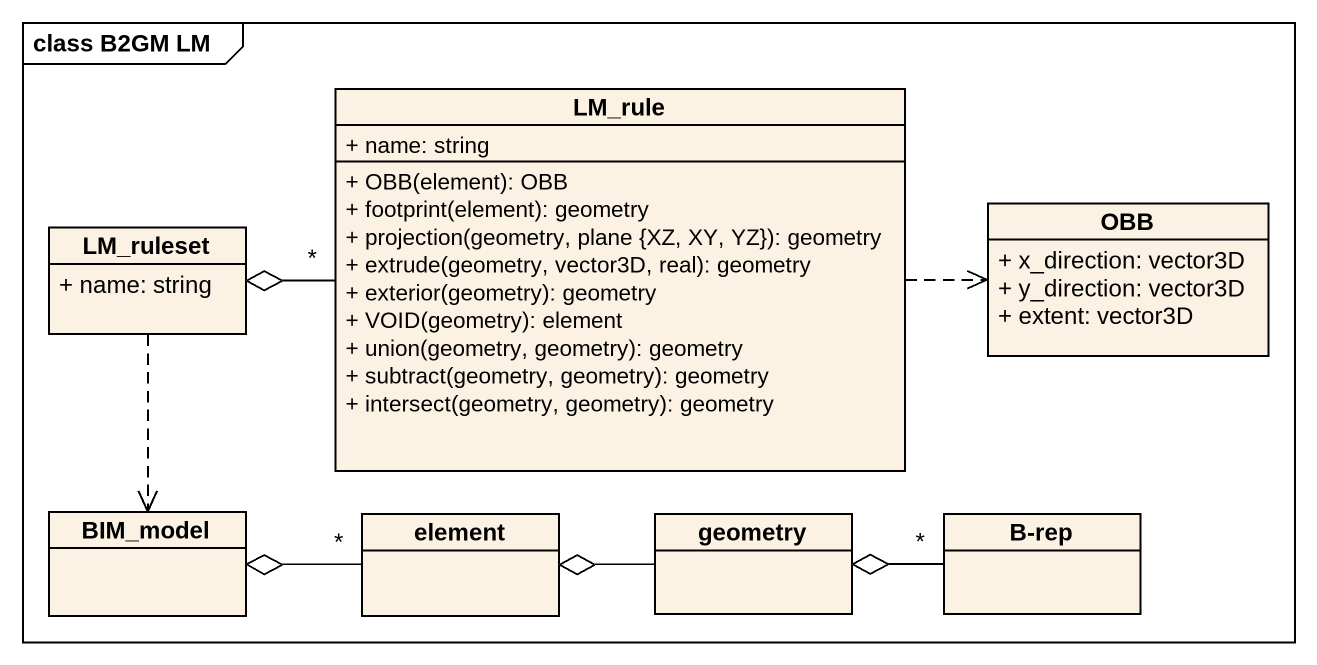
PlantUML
@startuml
mainframe class B2GM LM
hide circle
hide empty members
skinparam classAttributeIconSize 0
class LM_rule {
  + name: string
  + OBB(element): OBB
  + footprint(element): geometry
  + projection(geometry, plane {XZ, XY, YZ}): geometry
  + extrude(geometry, vector3D, real): geometry
  + exterior(geometry): geometry
  + VOID(geometry): element
  + union(geometry, geometry): geometry
  + subtract(geometry, geometry): geometry
  + intersect(geometry, geometry): geometry
}
class OBB {
  + x_direction: vector3D
  + y_direction: vector3D
  + extent: vector3D
}
class LM_ruleset {
  + name: string
}
class BIM_model
class element
class geometry
class "B-rep" as B_rep
LM_rule .right.> OBB
LM_rule "*" -left-o LM_ruleset
LM_ruleset ..> BIM_model
element "*" -left-o BIM_model
geometry -left-o element
B_rep "*" -left-o geometry
@enduml
